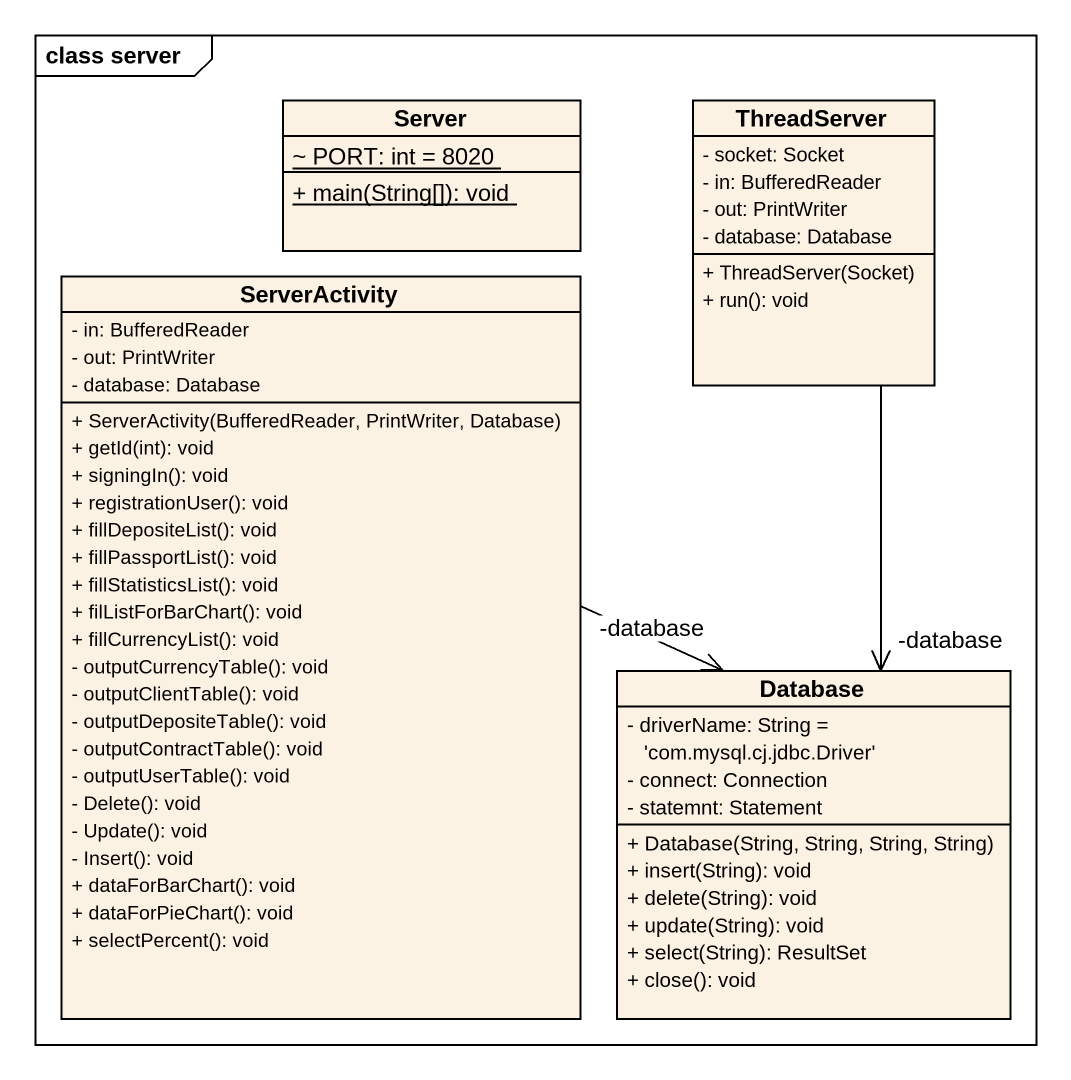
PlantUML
@startuml
mainframe class server
hide circle
hide empty members
skinparam classAttributeIconSize 0
class Server {
  {static} ~ PORT: int = 8020
  {static} + main(String[]): void
}
class ThreadServer {
  - socket: Socket
  - in: BufferedReader
  - out: PrintWriter
  - database: Database
  + ThreadServer(Socket)
  + run(): void
}
class ServerActivity {
  - in: BufferedReader
  - out: PrintWriter
  - database: Database
  + ServerActivity(BufferedReader, PrintWriter, Database)
  + getId(int): void
  + signingIn(): void
  + registrationUser(): void
  + fillDepositeList(): void
  + fillPassportList(): void
  + fillStatisticsList(): void
  + filListForBarChart(): void
  + fillCurrencyList(): void
  - outputCurrencyTable(): void
  - outputClientTable(): void
  - outputDepositeTable(): void
  - outputContractTable(): void
  - outputUserTable(): void
  - Delete(): void
  - Update(): void
  - Insert(): void
  + dataForBarChart(): void
  + dataForPieChart(): void
  + selectPercent(): void
}
class "Database" as Database_ {
  - driverName: String = 'com.mysql.cj.jdbc.Driver'
  - connect: Connection
  - statemnt: Statement
  + Database(String, String, String, String)
  + insert(String): void
  + delete(String): void
  + update(String): void
  + select(String): ResultSet
  + close(): void
}
ThreadServer --> "-database" Database_
ServerActivity -right-> "-database" Database_
@enduml
